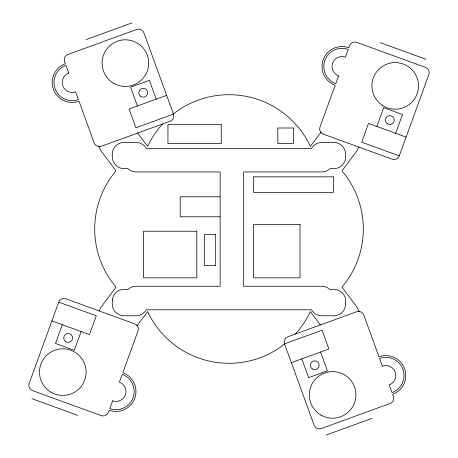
<?xml version="1.0" encoding="UTF-8"?>
<svg xmlns="http://www.w3.org/2000/svg" width="458" height="458" viewBox="0 0 458 458"><rect width="100%" height="100%" fill="white"/><g stroke="black" fill="none" stroke-linecap="round" stroke-linejoin="round"><path stroke-width="0.69" d="M58.744 302.131L29.135 383.483A5.548 5.548 0 0 0 32.449 390.594L101.287 415.652A5.548 5.548 0 0 0 108.403 412.332L109.159 410.248A19.98 19.98 0 0 0 134.767 398.305A19.98 19.98 0 0 0 122.83 372.703L138.013 330.979A5.548 5.548 0 0 0 134.698 323.869L65.86 298.811A5.548 5.548 0 0 0 58.744 302.131L96.294 315.797L89.459 334.569L51.914 320.903M62.34 324.699L55.51 343.471L74.282 350.307L81.118 331.535M376.882 126.465L383.718 107.693L402.49 114.529L395.66 133.301M399.256 155.869L428.865 74.517A5.548 5.548 0 0 0 425.551 67.406L356.713 42.348A5.548 5.548 0 0 0 349.597 45.668L348.841 47.752A19.98 19.98 0 0 0 323.233 59.695A19.98 19.98 0 0 0 335.17 85.297L319.987 127.021A5.548 5.548 0 0 0 323.302 134.131L392.14 159.189A5.548 5.548 0 0 0 399.256 155.869L361.705 142.203L368.541 123.431L406.086 137.097M162.762 123.918L160.638 126.213A89.905 89.905 0 0 0 148.896 143.789L147.665 146.451L137.623 133.066M295.238 334.082L297.362 331.787A89.905 89.905 0 0 0 309.104 314.211L310.335 311.549L320.377 324.934M173.439 114.013L176.158 111.867A89.905 89.905 0 0 1 309.104 143.789L310.335 146.451L320.886 132.379L321.144 132.7M284.561 343.987L281.842 346.134A89.905 89.905 0 0 1 148.896 314.211L147.665 311.549L137.114 325.621L136.856 325.3M86.115 39.606L132.007 22.9M166.643 95.338L129.093 109.004L135.929 127.776L173.473 114.111L143.864 32.758A5.548 5.548 0 0 0 136.753 29.444L67.916 54.496A5.548 5.548 0 0 0 64.595 61.607L65.357 63.696A19.98 19.98 0 0 0 53.414 89.304A19.98 19.98 0 0 0 79.022 101.241L94.205 142.965A5.548 5.548 0 0 0 101.321 146.279L170.158 121.227A5.548 5.548 0 0 0 173.473 114.111M284.527 343.889A5.548 5.548 0 0 1 287.842 336.773L356.679 311.721A5.548 5.548 0 0 1 363.795 315.035L378.978 356.759A19.98 19.98 0 0 1 404.586 368.696A19.98 19.98 0 0 1 392.643 394.304L393.405 396.393A5.548 5.548 0 0 1 390.084 403.504L321.247 428.556A5.548 5.548 0 0 1 314.136 425.242L284.527 343.889L322.071 330.224L328.907 348.996L291.357 362.662M325.993 435.1L371.885 418.394M220.121 196.814L180.166 196.814L180.166 216.789L220.121 216.789M98.745 146.571L99.231 147.035A19.98 19.98 0 0 0 102.025 152.193L116.034 170.874L111.867 176.158A89.905 89.905 0 0 0 111.867 281.842L116.034 287.126L102.025 305.807A19.975 19.975 0 0 0 99.231 310.959M359.255 311.429L358.769 310.965A19.98 19.98 0 0 0 355.975 305.807L341.966 287.126L346.134 281.842A89.905 89.905 0 0 0 346.134 176.158L341.966 170.874L355.975 152.193A19.975 19.975 0 0 0 358.769 147.041M380.226 42.64L426.117 59.345M31.883 398.655L77.774 415.36M320.566 352.03L327.396 370.808L308.623 377.638L301.788 358.866M156.212 99.134L149.377 80.362L130.604 87.192L137.434 105.97M112.319 300.82L112.25 303.734A11.765 11.765 0 0 0 124.009 315.785L135.997 315.785A11.765 11.765 0 0 0 145.781 310.558L146.239 309.791L311.56 309.791L312.018 310.558A11.765 11.765 0 0 0 321.797 315.785L333.785 315.785A11.765 11.765 0 0 0 345.538 304.559L345.67 301.645A11.765 11.765 0 0 0 331.02 289.702L330.121 289.708A11.765 11.765 0 0 0 321.797 286.261L243.662 286.261L243.662 171.939L321.797 171.939A11.765 11.765 0 0 0 330.121 168.492L330.453 168.12L331.06 168.304A11.765 11.765 0 0 0 345.67 156.315L345.538 153.607A11.765 11.765 0 0 0 333.785 142.415L321.797 142.415A11.765 11.765 0 0 0 312.018 147.648L311.56 148.409L146.239 148.409L145.781 147.648A11.765 11.765 0 0 0 135.997 142.415L124.009 142.415A11.765 11.765 0 0 0 112.25 154.495L112.319 157.203A11.765 11.765 0 0 0 126.677 168.367L127.679 168.492A11.765 11.765 0 0 0 135.997 171.939L220.132 171.939L220.132 286.261L135.997 286.261A11.765 11.765 0 0 0 127.679 289.708L126.66 289.628A11.765 11.765 0 0 0 112.319 300.82M112.576 400.859L109.771 408.582A18.206 18.206 0 0 0 133.101 397.699A18.206 18.206 0 0 0 122.217 374.369L119.412 382.087A9.99 9.99 0 0 1 125.383 394.893A9.99 9.99 0 0 1 112.576 400.859M338.588 75.913L335.783 83.631A18.206 18.206 0 0 1 324.899 60.301A18.206 18.206 0 0 1 348.229 49.418L345.424 57.141A9.99 9.99 0 0 0 332.617 63.107A9.99 9.99 0 0 0 338.588 75.913M221.231 124.668L167.954 124.668L167.954 143.537L221.231 143.537L221.231 124.668M293.378 127.994L277.834 127.994L277.834 143.537L293.378 143.537L293.378 127.994M333.332 176.834L253.417 176.834L253.417 192.371L333.332 192.371L333.332 176.834M300.036 224.563L253.417 224.563L253.417 277.834L300.036 277.834L300.036 224.563M196.814 231.221L143.537 231.221L143.537 277.834L196.814 277.834L196.814 231.221M215.684 234.548L204.583 234.548L204.583 265.629L215.684 265.629L215.684 234.548M382.396 366.142L379.585 358.425A18.206 18.206 0 0 1 402.914 369.303A18.206 18.206 0 0 1 392.037 392.638L389.226 384.92A9.99 9.99 0 0 0 395.197 372.114A9.99 9.99 0 0 0 382.396 366.142M68.774 73.08L65.963 65.362A18.206 18.206 0 0 0 55.086 88.697A18.206 18.206 0 0 0 78.415 99.575L75.604 91.858A9.99 9.99 0 0 1 62.803 85.886A9.99 9.99 0 0 1 68.774 73.08M312.362 368.999A4.437 4.437 0 0 0 319.18 365.45A4.437 4.437 0 0 0 312.694 361.316A4.437 4.437 0 0 0 312.362 368.999M320.966 415.08A23.306 23.306 0 0 0 355.929 394.893A23.306 23.306 0 0 0 320.966 374.707A23.306 23.306 0 0 0 320.966 415.08M65.734 341.639A4.437 4.437 0 0 0 72.593 338.164A4.437 4.437 0 0 0 66.152 333.962A4.437 4.437 0 0 0 65.734 341.639M51.147 392.3A23.306 23.306 0 0 0 86.11 372.114A23.306 23.306 0 0 0 51.147 351.927A23.306 23.306 0 0 0 51.147 392.3M387.416 123.797A4.437 4.437 0 0 0 394.275 120.322A4.437 4.437 0 0 0 387.834 116.12A4.437 4.437 0 0 0 387.416 123.797M382.676 105.546A23.306 23.306 0 0 0 418.486 86.9A23.306 23.306 0 0 0 384.434 65.213A23.306 23.306 0 0 0 382.676 105.546M140.869 96.489A4.437 4.437 0 0 0 147.694 92.94A4.437 4.437 0 0 0 141.207 88.806A4.437 4.437 0 0 0 140.869 96.489M113.727 83.293A23.306 23.306 0 0 0 148.69 63.107A23.306 23.306 0 0 0 113.727 42.92A23.306 23.306 0 0 0 113.727 83.293"/></g></svg>
